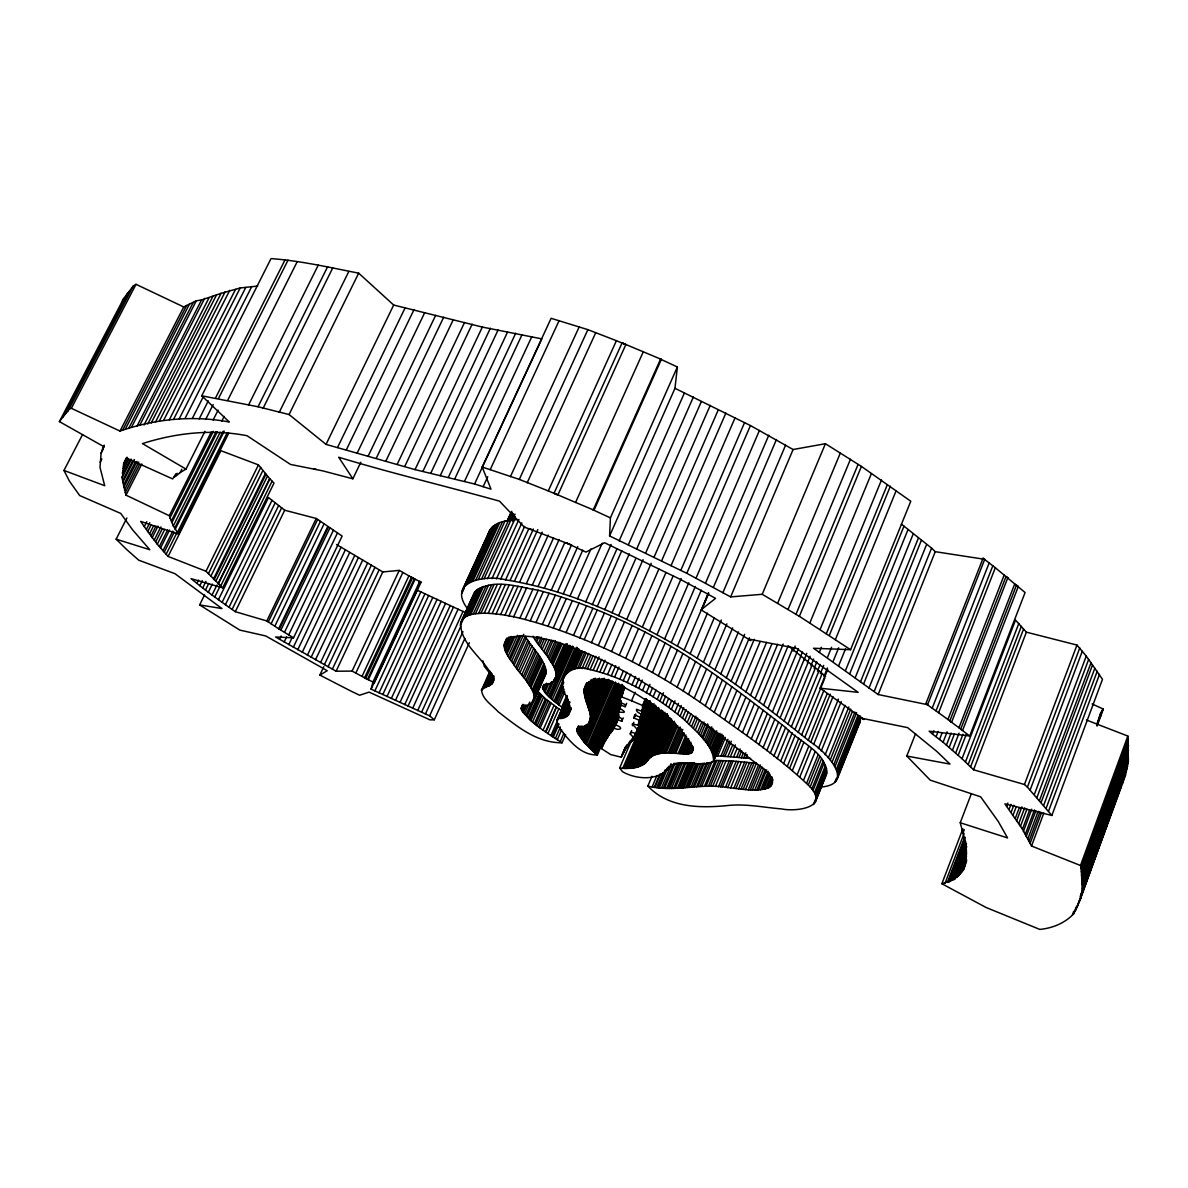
<?xml version="1.0" encoding="UTF-8"?>
<svg xmlns="http://www.w3.org/2000/svg" width="1188" height="1188" viewBox="0 0 1188 1188"><rect width="100%" height="100%" fill="white"/><g stroke="black" fill="none" stroke-linecap="round" stroke-linejoin="round"><path stroke-width="1.5" d="M466.676 607.588C447.46 580.486 487.481 574.695 505.598 579.848C566.617 589.604 624.042 615.696 677.383 646.094C724.665 673.967 767.923 708.048 810.765 742.203C824.932 750.801 856.949 783.783 821.16 787.035M620.908 700.519L597.371 754.989C582.343 755.137 572.527 744.059 563.765 733.739C561.404 729.284 553.727 723.388 558.315 718.458C572.779 719.824 570.983 704.068 565.963 695.589C554.692 677.724 571.992 662.741 590.065 669.661C625.393 677.606 657.335 697.104 684.867 720.136C695.841 731.659 713.216 744.044 713.646 761.077C700.103 769.334 679.402 755.434 667.418 769.126L667.255 769.765C655.91 781.006 635.209 779.135 622.423 771.621L619.705 767.894L632.061 739.07M624.116 687.897L620.433 696.406L620.077 702.346L625.541 704.766L625.185 706.712L619.735 704.633L619.408 705.731L621.205 701.232M962.889 828.734L941.861 883.738L954.276 879.387L963.542 869.69L966.542 853.964L966.067 844.594L960.231 822.749L971.368 793.658M104.232 445.233L101.099 453.133L100 467.404L104.707 485.699L63.959 470.433L82.521 434.615M631.957 741.074L633.427 737.525M620.893 702.628L601.47 748.618L610.632 754.558L621.235 757.187L625.586 748.707L633.59 738.981L649.777 701.039M633.59 738.981L648.871 703.786M634.258 738.06L650.163 701.024M941.861 883.738L986.099 907.498L1039.812 929.417C1052.434 928.199 1064.953 923.135 1073.744 913.78L1080.932 897.757L1082.253 888.401L1128.407 761.315L1127.843 736.07L1086.426 720.017M634.6 737.362C629.239 735.535 628.244 729.373 636.59 734.199C642.084 727.665 623.076 721.22 638.208 725.333L639.382 720.255L634.036 718.087L635.714 713.943M857.29 726.15L859.622 723.136L860.602 718.22L837.896 774.873M642.084 710.409L646.435 699.48M647.386 700.311L640.124 717.329C644.876 713.097 635.714 713.765 636.501 709.266L641.98 711.36L646.376 700.831M526.952 716.616L546.005 673.358C545.426 658.701 531.986 648.425 525.23 636.308L513.097 663.394C518.488 674.027 550.831 701.232 523.166 706.325C517.404 709.325 527.769 716.409 529.907 719.72C539.649 728.675 551.024 735.565 562.013 742.797L565.607 734.6M641.98 711.36L646.48 698.975M677.368 366.988L674.977 388.298L750.445 425.556L793.094 449.51L825.422 443.718L861.419 466.409L910.78 501.247L850.578 649.702L799.375 616.334L762.206 594.297L730.65 596.896L686.798 573.314L609.593 535.951L610.409 517.864L677.368 366.988L660.543 359.162L593.213 509.934L610.409 517.864M513.097 663.394C479.581 621.309 553.415 638.402 570.121 646.925C635.892 670.151 691.268 713.958 746.48 755.271C751.395 762.236 781.615 775.319 769.171 787.495C755.984 792.634 741.342 788.669 727.724 787.585C701.113 782.714 674.279 792.738 647.861 786.07L652.019 776.269M228.735 433.16L178.408 533.991L173.3 525.928L169.29 515.726L125.987 495.144L121.948 477.457L130.992 459.192M175.898 473.834L172.691 478.942L126.359 458.033L123.611 463.795L122.631 475.586M533.056 636.159C538.238 648.663 574.19 678.794 544.446 685.298L544.104 685.832C538.669 691.535 557.246 702.821 561.672 707.157L566.75 695.604M1082.253 888.401L1081.154 867.611L1128.362 738.505M1079.803 900.86L1126.254 771.175M562.013 742.797C536.516 742.842 517.018 726.328 498.084 711.686C492.218 705.137 482.016 699.227 481.541 689.679C486.724 686.159 498.559 683.442 491.416 674.502C482.09 657.187 460.291 643.97 460.692 622.972C463.884 613.572 476.017 613.557 484.229 613.216C506.043 613.617 527.309 619.676 547.965 626.239C603.95 644.846 657.053 671.859 705.256 705.85C740.911 731.838 778.363 756.236 810.142 786.931C829.907 807.825 795.737 811.879 781.734 808.939C763.483 807.439 745.262 803.459 726.922 805.613C699.42 808.241 668.309 807.781 647.861 786.07M642.099 709.875L646.465 700.192M825.378 776.432C831.14 753.949 798.054 741.564 785.595 727.546C748.529 698.975 711.478 669.987 670.968 646.361C629.462 621.977 584.778 602.672 538.238 590.228C518.191 587.169 491.654 577.16 474.547 592.396L461.805 620.284M472.854 598.039L474.547 592.396M597.371 754.989L584.838 743.064L578.452 734.243L576.729 729.625L577.591 727.932L584.927 726.403L589.1 723.67L608.286 679.373M589.1 723.67L590.555 716.72L606.548 679.967M1081.08 895.099L1126.966 769.215L1127.947 763.097M590.555 716.72C589.604 705.583 579.744 694.044 586.679 683.115M488.149 534.882C490.763 521.933 506.623 520.21 517.463 519.587M601.871 747L607.41 737.466L619.854 708.657M469.349 642.693L434.303 719.779L429.625 715.844L371.087 689.144L372.973 681.957L419.706 581.437L421.087 582.179L374.383 682.699L364.538 677.843L411.404 577.279L414.345 578.794L367.523 679.328L352.094 671.101L336.1 671.22L275.571 636.991L293.54 637.808L342.129 536.07L316.26 518.458L284.704 510.231L268.473 497.534L218.429 599.732M607.41 737.466L619.765 709.563M626.893 747.193L628.348 743.777M371.087 689.144L417.092 590.139L419.706 581.437M619.705 767.894C628.927 769.111 640.792 768.651 647.163 761.062L650.341 757.365L667.701 716.513M1072.422 914.819L1073.685 911.359M1082.61 886.916L1128.407 761.315M1073.744 913.78L1076.283 906.845M1080.174 896.584L1127.501 766.364M1075.749 910.409L1121.264 786.159M1077.085 907.38L1125.897 774.353M1081.154 867.611L1080.486 865.503L1127.843 736.07M1081.035 868.933L1128.155 740.079M1081.318 871.784L1128.229 743.45M1081.822 873.655L1128.6 745.619M1081.466 875.289L1128.11 747.608M1081.971 877.68L1128.466 750.385M1081.629 879.269L1127.976 752.301M1081.986 881.422L1128.184 754.84M1081.986 882.164L1128.14 755.716M1082.105 884.674L1128.08 758.687M1096.984 723.938L1101.291 712.31M1097.029 724.472L1100.801 712.295M1096.88 725.437L1102.687 709.785M1097.059 726.061L1103.296 709.073L1092.114 703.964M1051.855 815.458L1102.494 679.284L1086.248 656.088L1076.967 645.069L1026.387 632.164L1015.502 620.106L962.028 758.716L973.566 769.779L1024.442 784.511L1027.412 787.139L1051.855 815.458L1004.885 803.86L1022.452 829.179L1031.526 846.019L1080.486 865.503M1039.47 800.578L1091.03 662.756M1026.209 836.59L1035.936 810.587M1041.104 802.553L1092.529 664.953M1027.798 839.04L1038.134 811.374M1029.016 841.178L1039.96 811.864M1043.628 805.434L1094.876 668.146M1030.07 843.406L1041.624 812.429M1031.526 846.019L1043.851 812.978M1046.123 808.285L1097.207 671.294M1048.588 811.107L1099.494 674.398M1016.705 820.626L1021.873 806.89M1030.07 790.183L1082.268 651.291M1018.769 823.477L1024.635 807.885M1020.447 826.388L1026.922 809.102M1034.317 794.549L1086.248 656.088M1022.452 829.179L1029.565 810.216M1023.373 831.555L1031.733 809.206M1036.886 797.638L1088.624 659.503M1025.333 834.273L1034.436 809.949M1006.578 806.459L1007.87 803.029M1009.043 809.518L1011.003 804.306M1011.196 812.161L1013.81 805.241M1024.442 784.511L1076.967 645.069M1013.022 815.265L1016.26 806.652M1015.354 818.176L1019.23 807.855M1027.412 787.139L1079.788 647.92M947.43 882.476L964.611 837.495M948.009 882.298L965.191 837.288M949.153 881.912L965.027 840.302M949.286 881.689L964.923 840.673M950.742 881.125L965.77 841.728M952.776 879.952L966.542 843.866M954.276 879.387L966.75 846.658M954.944 878.912L966.111 849.598M956.889 877.457L966.111 853.207M957.662 876.521L966.126 854.291M958.404 876.105L966.23 855.553M959.355 875.021L966.542 856.132M960.305 873.908L966.2 858.434M961.285 872.794L966.557 858.85M964.968 863.884L966.29 860.424M962.265 871.665L966.631 860.439M963.899 868.027L966.512 861.152M963.542 869.69L965.502 864.552M962.963 833.011L964.27 829.58M945.009 883.397L964.107 833.397M965.502 761.85L1018.799 623.507M968.205 764.463L1021.338 626.358M970.507 767.106L1023.477 629.284M973.566 769.779L1026.387 632.164M952.42 750.341L959.072 733.144M960.691 729.18L1016.423 585.313L1018.279 586.575L962.607 730.382L960.691 729.18L969.72 735.966L1025.081 592.53L1016.423 585.313M962.028 758.716L955.642 753.162L962.948 734.273M958.241 755.137L966.2 734.555M949.791 720.997L1005.984 576.626L1007.78 577.828L951.647 722.156L949.791 720.997L962.607 730.382M955.642 753.162L943.094 742.233L947.133 731.867M946.42 745.114L951.098 733.041M949.153 747.504L954.499 733.724M958.924 727.858L1014.73 583.917L1005.984 576.626M938.654 712.652L995.321 567.745L983.055 558.241L925.883 703.652L951.647 722.156M943.094 742.233L932.61 734.169L933.946 730.739M936.159 736.56L938.149 731.422M939.53 739.5L942.188 732.669M947.89 719.586L1004.157 575.111L995.321 567.745M960.231 822.749L1007.543 837.911L998.276 821.502L980.62 796.792L930.234 780.145L906.786 756.028L915.577 733.649M850.578 649.702L813.528 648.247L878.17 694.534L927.605 704.692L984.718 559.325L983.055 558.241M932.224 708.137L989.144 562.978M936.07 710.78L992.841 565.755M837.302 771.116L859.459 715.844M837.733 772.928L860.498 716.126M834.882 782.06L836.248 778.675M836.055 780.991L860.543 719.898M837.095 779.373L860.275 721.502M874.279 691.193L931.57 548.084L901.365 524.101M878.17 694.534L935.253 551.678L931.57 548.084M828.333 757.885L848.841 706.964M814.433 792.945L825.601 765.221M815.22 794.817L826.358 767.151M860.528 681.793L918.339 538.194M815.681 796.435L826.774 768.844M830.264 759.919L850.727 709.088M813.394 804.618L826.982 770.7M815.948 799.628L826.996 772.17M814.419 803.682L824.695 778.125M815.31 802.242L826.833 773.522M832.001 762.265L852.39 711.538M863.617 683.946L921.309 540.481M833.887 764.419L854.915 712.102M835.001 766.483L856.622 712.592M836.486 768.978L858.048 715.235M868.977 688.075L926.432 544.861M803.637 780.1L814.998 752.034M818.398 748.663L838.431 699.123M849.747 673.7L908.003 529.596M806.726 783.026L818.042 755.033M821.235 751.083L841.223 701.618M808.404 784.719L819.69 756.756M810.142 786.931L821.398 759.028M855.137 677.888L913.156 534.065M825.14 754.722L845.039 705.39M811.909 788.862L823.15 761.003M812.934 790.629L824.145 762.83M804.781 737.392L823.819 690.614M792.351 770.552L803.845 742.307M808.285 740.213L827.115 693.837M838.683 665.696L845.589 648.693M797.237 774.561L808.672 746.391M810.765 742.203L830.249 694.163M799.925 776.759L811.33 748.633M813.572 744.579L833.011 696.628M845.544 670.403L904.009 526.091M769.171 787.495L772.616 779.061M770.21 786.783L772.972 780.011M780.635 761.226L792.248 732.818M817.448 671.131L820.165 664.493M771.205 785.936L772.586 782.536M795.01 729.506L819.007 670.76L788.179 645.708L763.557 705.226M783.605 763.632L795.188 735.268M820.314 673.685L823.7 665.399M827.397 657.543L831.57 647.297M835.342 639.723L896.094 490.822M798.277 732.209L822.2 673.551L819.007 670.76M787.273 766.483L798.811 738.164M823.923 676.566L827.412 667.968M906.786 756.028L949.999 764.092L936.842 751.455L907.647 727.635L862.117 718.339L864.003 719.497L820.076 688.194L827.769 669.334M801.707 734.823L824.888 677.917M789.649 768.324L801.158 740.035M833.13 661.419L838.683 647.787M752.316 789.946L761.864 766.72M820.165 629.417L881.496 479.997M754.781 789.99L763.646 768.369M770.24 753.341L781.956 724.799M807.38 662.859L810.112 656.192M784.08 721.012L808.285 661.998M756.934 789.946L765.131 769.973M758.493 789.871L766.691 769.869M773.908 756.043L785.595 727.546M810.944 665.696L813.661 659.043M760.676 789.753L768.205 771.383M787.971 723.952L812.117 665.028M762.325 789.485L769.171 772.749M826.269 633.872L887.332 484.704M819.304 652.42L821.398 647.297M763.691 789.278L769.869 774.19M777.219 758.687L788.847 730.234M814.122 668.473L816.839 661.835M765.592 788.906L770.403 777.145M791.356 726.744L815.428 667.908M829.358 635.342L890.361 486.189M767.047 788.446L771.858 776.655M768.176 788.03L772.319 777.917M738.609 788.936L749.465 762.637L756.444 763.112L745.574 789.53M758.88 744.668L770.7 715.993M772.393 711.983L798.44 648.722M741.03 789.114L751.885 762.77M809.741 623.21L871.398 473.596M743.183 789.367L754.053 762.993M763.023 747.831L774.799 719.2M800.385 657.068L802.435 652.049M776.655 715.191L801.024 655.984M748.292 789.768L758.508 764.953M750.267 789.842L760.469 764.983M780.1 717.894L804.395 658.776M766.824 750.623L778.571 722.037M804.068 659.993L806.815 653.311M759.191 701.96L783.189 644.044M714.909 755.746L736.619 757.291L740.109 748.856M795.886 614.508L858.018 464.567M746.792 735.61L758.731 706.801M725.393 787.421L736.189 761.33L749.465 762.637M736.619 757.291L738.906 757.499L741.713 750.742M727.724 787.585L738.535 761.449M799.375 616.334L861.419 466.409M738.906 757.499L741.386 757.796L743.48 752.717M730.62 787.986L741.446 761.805M751.262 738.995L763.156 710.231M741.386 757.796L743.688 757.914L745.797 752.836M743.688 757.914L745.812 758.122L747.222 754.722M733.813 788.342L744.653 762.102M767.968 708.538L792.5 649.123M735.951 788.58L746.792 762.31M755.523 742.114L767.389 713.394M793.124 651.069L795.188 646.034M708.36 786.308L719.096 760.528L736.189 761.33M720.968 756.028L727.932 739.322M733.813 726.135L745.871 697.178M710.35 786.248L721.101 760.424M723.061 756.117L729.328 741.045M712.637 786.397L723.388 760.528M725.007 756.296L731.288 741.223M750.43 695.396L771.755 644.134M738.045 729.239L750.059 700.311M788.06 609.399L850.474 459.236M715.369 786.501L726.135 760.572M727.917 756.518L732.788 744.757M730.457 756.637L735.357 744.861M718.458 786.812L729.254 760.84M754.989 698.796L777.65 644.208M742.455 732.461L754.439 703.593M720.492 786.931L731.288 760.914M733.575 757.008L737.08 748.589M722.274 787.124L733.07 761.092M708.82 746.599L715.265 731.184M735.387 684.362L754.261 639.278M693.02 786.887L702.94 763.156M709.578 747.831L716.735 730.739M694.401 786.798L704.35 763.023M710.691 749.435L717.819 732.372M711.523 750.682L718.651 733.635M696.584 786.679L706.533 762.859M724.754 719.527L736.902 690.48M697.905 786.441L707.87 762.577M712.236 752.063L720.062 733.352M712.963 753.311L720.774 734.615M699.851 786.397L709.83 762.518M740.688 688.208L760.186 641.535M713.349 754.484L721.844 734.125M713.736 755.627L722.215 735.298M777.635 603.311L840.361 452.984M713.914 756.578L722.378 736.278M701.811 786.189L711.79 762.25M714.092 757.528L723.254 735.565M714.419 757.276L716.557 752.153M717.968 748.737L722.245 738.505M714.122 758.479L723.269 736.56M713.201 761.597L723.611 736.709M729.224 722.794L741.327 693.792M713.646 761.077L723.626 737.124M704.439 786.233L715.161 760.543L719.096 760.528M717.775 755.776L725.423 737.421M706.103 786.144L716.824 760.409M745.901 691.995L766.587 642.352M650.341 757.365C661.983 749.049 677.294 755.33 690.273 753.385L693.124 746.584M699.034 733.887L704.053 721.977M690.273 753.385L691.327 753.118L693.465 748.009M691.327 753.118L693.406 749.168M710.112 709.177L722.393 679.981M677.323 788.461L687.837 763.439L694.327 762.666L683.768 787.867M700.445 735.743L705.434 723.848M678.912 788.283L689.441 763.216M726.299 677.873L744.579 634.333M680.576 788.253L691.119 763.142M701.945 737.451L707.632 723.878M762.206 594.297L825.422 443.718M682.164 788.03L692.723 762.874M702.806 738.713L708.494 725.17M714.285 712.132L726.521 682.966M704.217 740.406L709.889 726.878M685.684 787.659L695.559 764.092M705.434 742.055L711.805 726.848M731.14 681.273L749.361 637.793M687.288 787.436L697.178 763.825M706.608 743.525L712.963 728.348M688.906 787.258L698.811 763.617M719.631 715.919L731.823 686.812M707.662 745.128L714.003 729.981M691.074 787.095L700.979 763.409M669.646 767.077L671.086 763.676M675.794 753.147L684.318 732.966M661.404 788.119L671.146 765.057M689.411 724.235L692.96 715.8M663.216 788.208L673.655 763.468L687.837 763.439M678.17 753.459L685.996 734.927M699.836 702.019L712.191 672.72M664.523 788.357L674.977 763.587M679.491 753.548L686.605 736.679M714.924 669.869L732.64 627.858M691.683 726.269L695.945 716.171M680.694 753.727L687.11 738.535M666.646 788.49L677.101 763.676M682.268 753.845L688.684 738.639M668.072 788.505L678.526 763.661M693.495 728.051L697.742 717.968M683.664 753.949L689.367 740.421M669.572 788.55L680.041 763.691M684.659 753.964L689.649 742.129M705.256 705.85L717.567 676.596M695.411 730.026L699.732 719.779M671.413 788.52L681.897 763.617M685.981 754.053L690.971 742.203M687.035 753.964L691.312 743.792M720.804 673.893L738.446 631.942M673.566 788.52L684.065 763.572M688.09 753.994L691.654 745.5C677.858 722.72 656.296 705.85 633.62 692.485C619.928 685.328 595.782 669.735 584.481 688.149M697.519 732.164L701.826 721.933M688.609 753.801L692.188 745.322M689.545 753.712L692.411 746.91M675.155 788.431L685.654 763.453M659.385 753.667L673.032 721.517M660.691 753.459L674.339 721.279M677.65 714.047L681.259 705.553M662.058 753.296L675.007 722.764M688.461 694.431L700.92 665.042M663.795 753.162L676.031 724.279M680.145 716.097L683.739 707.632M730.65 596.896L793.094 449.51M664.835 752.94L676.373 725.72M703.459 662.162L721.309 620.017M666.186 752.91L677.724 725.675M652.123 786.902L656.979 775.437M682.506 718.042L686.1 709.578M668.22 752.821L679.061 727.234M654.187 787.302L659.875 774.175M654.885 787.406L660.439 774.294M669.542 752.761L680.382 727.145M671.161 752.895L681.288 728.972M684.867 720.136L688.446 711.686M694.193 698.247L706.593 668.903M656.697 787.614L662.949 772.824M663.884 773.046L665.325 769.631M709.088 665.904L726.878 623.819M658.182 787.778L665.829 769.69M672.854 752.925L682.788 729.417M666.067 771.16L667.478 767.79M659.325 787.867L667.671 768.131M667.255 769.765L668.681 766.379M687.347 722.17L690.911 713.736M674.487 753.073L683.011 732.892M638.015 766.928L661.79 711.152M638.788 766.572L662.607 710.721M665.77 705.286L668.681 698.47M640.243 766.111L663.364 711.85M641.357 765.473L663.795 712.8M642.426 765.027L664.894 712.251M690.183 653.742L707.454 613.171M643.465 764.567L665.235 713.424M644.445 763.973L665.829 713.736M668.755 707.32L671.666 700.504M677.115 687.169L689.664 657.707M644.95 763.439L665.651 714.82M645.708 762.948L666.423 714.255M646.272 762.206L666.572 714.493M647.163 761.062L667.255 713.84M647.876 759.711L667.3 714.033M648.425 759.028L667.166 714.968M649.019 758.389L667.062 715.978M649.955 757.825L668.027 715.339M651.083 756.994L668.473 716.112M671.398 709.281L675.022 700.772M651.663 756.311L668.354 717.062M652.331 755.865L668.71 717.314M653.593 755.316L669.289 718.384M722.898 592.693L785.565 445.233M654.514 754.855L670.225 717.864M655.791 754.662L670.819 719.304M683.1 690.956L695.604 661.523M697.163 658.107L714.374 617.597M656.533 754.261L671.562 718.859M674.888 711.864L678.496 703.37M657.825 754.053L672.156 720.284M634.912 737.124L649.999 701.9M636.59 734.199L650.4 701.96M653.088 696.836L655.969 690.109M622.675 768.562L651.024 702.346M624.264 768.532L651.915 703.935M625.2 768.562L652.865 703.905M677.383 646.094L701.291 590.198M705.627 582.877L768.814 435.179M626.373 768.517L654.068 703.801M664.82 679.64L677.457 650.103M627.368 768.428L654.35 705.345M657.172 699.376L660.038 692.663M628.422 768.339L655.42 705.182M629.848 768.176L656.34 706.192M631.288 768.012L657.083 707.632M659.845 701.187L663.424 692.797M632.788 767.894L658.612 707.424M820.076 688.194L858.167 692.337L796.554 648.351L748.811 639.055L750.801 640.644L701.544 610.127L708.419 592.753M684.184 650.014L708.018 594.178L679.907 579.18L604.573 542.738L585.922 552.093L565.711 542.634L570.091 544.46L524.235 527.041L499.495 501.158C445.99 486.159 391.921 473.373 338.699 457.231L352.866 478.809L360.81 462.266M634.169 767.73L659.295 708.835M670.329 682.996L682.922 653.489M701.544 610.127L708.791 593.154M662.681 703.103L665.592 696.287M635.342 767.537L659.786 710.261M713.483 587.139L776.447 439.515M636.872 767.285L661.33 709.904M642.5 690.54L645.396 683.798M664.701 638.788L688.773 582.818M652.45 672.497L665.161 642.916M634.036 718.087L635.491 714.686M646.331 692.767L649.955 684.362M632.387 725.69L633.843 722.274M696.034 578.125L759.444 430.427M630.071 734.169L631.615 730.516M642.574 705.672L645.5 698.678M642.545 706.414L645.485 699.019M621.695 755.627L625.334 747.148M642.515 708.3L646.153 698.589M621.235 757.187L625.898 746.227M642.485 707.588L645.411 700.801M622.794 753.756L626.106 746.198M623.715 752.524L627.16 744.817M625.363 749.227L627.056 745.307M671.309 642.47L695.307 586.53M625.942 748.603L627.442 744.891M647.401 699.97L640.08 717.21L634.659 714.968L634.036 717.76M649.673 694.653L652.554 687.926M627.561 746.48L629.744 741.386M628.155 745.826L630.219 741.119M640.822 716.616L647.341 700.979M658.286 675.927L670.968 646.361M639.263 720.864L647.43 701.499M629.714 743.525L631.214 739.961M638.624 723.18L648.069 701.128M638.505 723.596L648.41 700.861M630.665 742.47L632.506 738.713M638.208 725.333L648.678 700.861M631.63 741.312L633.1 737.911M632.283 740.688L634.451 735.61M632.937 739.916L649.435 701.306M621.161 696.331L624.101 689.545M627.175 682.595L630.813 674.175M596.435 754.38L623.358 691.758M621.161 697.415L623.373 692.307M602.286 746.495L620.908 703.088M601.47 748.618L620.953 703.638M605.345 740.287L620.715 704.692M605.969 739.56L621.101 704.93M606.593 738.624L620.997 705.36M608.048 736.723L618.488 713.142M639.174 665.235L651.96 635.61M608.939 735.268L618.621 713.439M609.83 733.798L618.577 714.493M680.798 570.389L744.564 422.631M610.498 733.189L618.681 714.82M610.751 732.922L618.681 715.131M631.942 684.927L635.565 676.507M611.419 732.15L618.606 715.948M612.028 731.363L618.503 716.824M612.637 730.412L618.71 717.136M613.557 729.061L618.562 717.938M614.181 728.11C618.889 731.095 625.096 728.125 615.755 725.036L618.681 718.265M625.185 706.712L626.655 703.311M657.068 634.57L681.214 578.556M635.476 686.723L639.099 678.303M615.755 725.036L616.706 719.289L621.769 721.309L623.24 717.908M620.433 696.406L631.511 700.786L635.179 692.262M686.798 573.314L750.445 425.556M646.406 669.171L659.147 639.575M638.609 688.446L642.248 680.026M585.669 743.837L612.741 681.496M614.612 677.071L619.007 666.973M586.323 744.624L613.364 682.343M587.644 745.901L615.369 682.001M625.705 658.256L638.565 628.615M588.565 746.896L616.26 683.055M589.486 747.891L617.136 684.11M642.411 626.922L665.963 572.557M619.794 679.254L623.448 670.819M590.273 748.678L618.621 683.263M591.193 749.658L619.497 684.318M671.012 565.696L735.001 417.968M592.07 750.549L620.359 685.253M592.827 751.306L621.799 684.377M623.225 680.724L626.878 672.289M593.198 751.633L622.156 684.719M632.209 661.582L645.039 631.942M593.748 752.138L622.69 685.268M594.698 752.925L623.611 686.085M595.292 753.444L624.19 686.634M624.576 687.421L595.901 753.949L624.621 687.51M649.524 630.576L673.017 576.239M587.11 703.935L598.039 678.883M576.997 729.239L578.467 725.883M587.481 705.286L599.346 678.11M576.789 730.397L578.393 726.729M611.553 651.47L624.472 621.829M577.012 731.184L579.195 726.15M587.867 706.622L599.688 679.491M577.16 731.63L579.358 726.596M577.294 732.15L579.492 727.115M603.266 673.017L607.662 662.934M626.744 619.379L651.187 563.32M588.253 707.959L600.786 679.194M653.935 557.454L718.324 409.756M577.65 732.892L580.576 726.195M578.111 733.456L581.021 726.774M588.743 709.206L601.989 678.794M578.452 734.243L582.09 725.883M589.114 710.528L603.073 678.482M579.388 735.431L583.085 726.922M589.679 711.983L604.35 678.318M579.803 736.174L584.244 725.972M590.05 713.201L604.677 679.595M580.397 736.991L585.565 725.111M607.588 674.428L611.983 664.33M590.288 714.493L605.613 679.284M590.347 715.711L605.642 680.561M581.036 737.956L586.946 724.398M590.436 717.611L606.712 680.204M589.575 720.299L591.758 715.265M593.213 711.924L595.411 706.905M581.734 738.921L607.514 679.625M590.926 718.161L607.707 679.595M588.595 724.368L607.929 680.011M582.328 739.738L608.078 680.501M619.304 655.123L632.194 625.482M582.966 740.688L609.414 679.833M611.315 675.779L615.696 665.681M661.642 560.81L725.883 413.038M583.59 741.505L610.023 680.694M635.268 623.403L658.88 569.037M584.199 742.262L610.602 681.511M584.838 743.064L611.924 680.679M565.488 716.839L569.869 706.83M566.305 716.483L569.973 708.122M587.258 669.156L593.109 655.791M612.013 612.785L635.818 558.464M566.81 716.305L570.478 707.929M567.359 715.978L571.027 707.617M598.247 645.529L611.226 615.904M557.306 739.723L561.627 729.848M567.879 715.592L571.101 708.494M568.428 715.072L571.116 709.073M590.065 669.661L595.931 656.281M560.231 741.668L563.825 733.456M584.273 689.025L586.931 682.981M584.006 690.005L586.931 683.308M584.065 691.193L587.035 684.392M593.213 670.24L599.064 656.845M584.125 692.173L588.58 681.986M603.95 648.039L616.899 618.413M584.184 693.346L589.382 681.481M645.648 553.088L710.246 405.346M618.547 615.666L643.05 559.637M584.585 694.742L591.238 679.506M584.793 695.916L591.431 680.724M596.539 671.086L601.663 659.355M585.179 697.297L593.287 678.749M585.432 698.648L594.252 678.467M585.818 700.014L595.351 678.2M586.144 701.098L595.648 679.298M586.53 702.45L596.747 679.016M599.91 671.948L605.034 660.201M556.192 703.073L563.483 686.53M570.804 670.151L579.67 650.029M584.184 639.664L597.208 610.068M571.992 669.557L580.13 651.069M557.543 704.053L564.092 689.174M545.47 731.853L556.37 707.083L545.396 698.767L538.06 691.565M545.99 732.209L556.37 707.083M573.745 669.141L581.882 650.608M628.378 544.757L693.361 397.03M558.954 705.123L564.76 691.906M575.452 668.666L582.863 651.796M547.92 733.56L558.791 708.82L556.89 707.454M577.561 668.636L584.986 651.737M604.707 609.786L629.298 553.816M579.477 668.413L586.159 653.177M556.667 721.012L567.433 696.064M556.905 720.626L567.24 697.104M556.875 721.799L567.211 698.202M591.401 642.693L604.395 613.097M550.935 735.595L557.439 720.76M559.607 715.815L562.696 709.073M564.166 705.717L567.107 699.019M558.909 718.339L567.062 699.762M559.875 717.983L568.027 699.39M552.271 736.471L558.048 723.284M582.061 668.636L588.758 653.37M560.721 717.79L568.146 700.861M561.582 717.626L568.265 702.39M553.266 737.139L559.043 723.967M562.444 717.478L569.141 702.212M636.59 549.212L701.351 401.559M563.305 717.329L570.017 702.049M584.912 668.814L590.867 655.227M564.181 717.181L569.394 705.286M564.612 717.003L569.735 705.316M555.36 738.476L560.409 726.967M532.506 722.066L543.525 697.133M585.639 602.034L611.077 544.49M555.435 670.76L567.374 643.762M546.48 693.376L551.648 681.689M555.895 672.096L567.819 645.143M556.014 673.136L567.894 646.242M534.407 723.67L545.396 698.767M556.296 674.383L568.904 645.841M573.492 635.387L586.545 605.835M547.505 694.832L554.855 678.17M554.009 680.917L556.207 675.942M556.4 675.482L569.735 645.322M554.558 680.338L569.23 647.133M555.123 679.744L569.809 646.48M555.702 678.794L570.24 646.079M535.625 724.65L546.614 699.777M548.767 696.213L570.804 646.317M549.227 696.836L571.235 646.97M537.095 725.853L548.054 700.994M549.955 697.549L572.675 646.064M619.126 540.911L684.273 393.302M550.846 698.425L573.537 646.955M592.307 604.692L616.973 548.797M538.758 727.041L549.717 702.197M552.242 699.702L574.903 648.306L576.551 649.821M579.803 637.911L592.842 608.345M540.139 728.051L551.084 703.237M562.8 678.63L576.536 647.371M562.548 679.892L576.536 648.128M562.31 680.887L577.026 647.505M565.919 673.804L577.101 648.425M553.92 701.172L562.681 681.288M567.79 669.705L569.973 664.731M566.825 673.061L577.279 649.331M567.716 672.319L578.2 648.544M555.063 702.108L563.81 682.254M597.178 606.623L621.814 550.683M568.621 671.576L578.2 649.851M543.065 730.175L553.994 705.375M569.587 670.878L579.165 649.108M521.695 709.993L523.923 704.944M546.525 655.316L553.177 640.332M522.141 710.825L524.383 705.776M532.165 689.872L543.852 663.543M522.809 711.671L525.794 704.959M559.31 630.086L572.408 600.593M523.388 712.384L526.373 705.672M532.892 691.357L544.564 665.072M547.95 657.35L555.316 640.733M533.516 692.96L545.158 666.735M524.576 713.81L529.774 702.093M549.019 659.162L556.37 642.589M533.976 694.134L545.589 667.953M534.11 695.099L545.708 668.963M525.898 715.191L531.095 703.489M577.487 598.96L602.227 543.168M534.437 696.302L546.02 670.21M550.133 660.899L558.212 642.693M531.986 702.598L536.976 691.327M538.416 688.104L540.555 683.263M532.566 702.078L546.124 671.205M533.07 701.544L546.079 672.245M533.575 701.024L546.005 673.358M550.846 662.28L559.637 642.456M551.9 663.676L560.662 643.881M528.274 717.998L539.367 692.975M566.067 632.551L579.135 603.044M528.823 718.71L539.901 693.718M542.411 687.659L543.896 684.303M609.593 535.951L674.977 388.298M542.56 688.149L544.045 684.793M552.687 665.206L562.176 643.792M542.723 688.535L544.208 685.179M543.065 689.189L545.277 684.169M529.907 719.72L540.971 694.757M543.555 689.886L546.525 683.189M554.083 667.314L563.825 645.277M530.902 720.656L541.951 695.693M544.074 690.555L547.044 683.872M554.855 669.052L566.067 643.688M545.114 691.876L548.797 683.516M521.77 674.814L533.724 648.039M536.709 641.728L538.966 636.664M523.255 676.7L535.164 649.985M538.209 643.822L541.208 637.08M524.398 678.363L536.293 651.692M539.352 645.455L542.352 638.743M547.965 626.239L561.078 596.822M563.231 593.985L582.773 550.133M525.839 680.293L537.689 653.682M540.733 647.297L544.475 638.906M526.937 682.031L538.758 655.464M542.203 649.257L546.673 639.203M528.066 683.664L539.872 657.142M553.252 628.006L566.349 598.559M528.868 685.09L540.644 658.612M543.896 651.544L549.094 639.842M529.952 686.456L541.713 660.023M569.913 596.213L590.926 548.945M521.25 707.81L522.75 704.439M545.396 653.563L551.321 640.228M521.265 708.3L522.765 704.93M521.235 708.82L522.72 705.449M530.754 687.867L542.485 661.478M521.458 709.503L523.7 704.454M1119.675 789.871L1120.551 787.911M1122.081 784.139L1122.987 782.09M530.219 620.879L543.347 591.594M514.226 665.102L526.329 638.06M515.83 667.211L527.903 640.228M536.011 622.497L549.123 593.168M551.277 590.169L571.591 544.757M517.047 668.859L529.091 641.921M518.517 670.685L530.531 643.807M520.017 672.586L532.001 645.752M542.292 624.428L555.405 595.069M535.61 639.961L537.125 636.575M557.469 592.084L577.769 546.614M593.213 509.934L594.03 510.172L661.345 359.37L622.081 342.916L554.054 493.228L557.9 494.936L625.853 344.579L622.081 342.916M504.365 643.703L506.741 638.268M484.882 687.213L491.327 672.883M504.158 644.802L507.098 638.283M485.892 686.649L491.624 673.908M504.113 645.782L507.038 639.278M486.352 686.619L492.084 673.863M504.172 646.955L508.568 637.214M532.432 584.867L553.504 538.03M504.44 648.425L509.548 637.08M488.001 686.219L492.307 676.64M504.915 649.643L510.736 636.694M488.758 685.877L493.079 676.284M489.218 685.847L493.54 676.254M489.515 685.58L493.837 675.972M519.869 618.191L532.996 589.01M505.271 651.024L511.805 636.486M490.273 685.238L493.881 677.219M491.015 684.615L493.896 678.185M491.476 684.347L493.644 679.521M491.921 683.946L493.376 680.724M492.322 683.546L493.763 680.323M506.266 652.672L513.513 636.545M506.949 654.053L514.909 636.352M538.09 586.382L559.162 539.471M554.054 493.228L575.586 502.45L643.228 351.886M508.182 656.207L517.552 635.328M525.111 619.453L538.238 590.228M509.414 658.137L519.483 635.699M510.335 659.548L521.101 635.55M544.371 588.09L564.701 542.768M511.568 661.449L523.73 634.318M504.93 615.206L518.027 586.204M519.676 582.09L542.248 532.135M508.939 615.889L522.052 586.842M526.433 583.486L548.262 535.075M513.632 616.81L526.744 587.704M481.437 690.421L489.887 671.146M482.209 689.753L490.213 672.066M483.353 687.674L490.51 671.784M484.556 685.684L486.813 680.665M488.253 613.186L501.291 584.437M505.598 579.848L528.883 528.556M492.188 613.528L505.242 584.719M616.409 340.704L587.882 329.655L551.113 318.31L482.18 467.033L519.304 479.403L548.292 490.926L616.409 340.704L625.853 344.579M510.083 580.457L533.382 529.046M496.109 613.899L509.192 585.016M514.478 581.14L537.793 529.64M500.653 614.552L513.751 585.625M470.611 614.731L483.531 586.412M513.067 521.666L515.325 516.706M425.408 714.018L462.978 631.66M487.659 578.734L514.553 519.809M473.195 614.226L486.13 585.847M475.512 613.721L488.491 585.268M491.981 578.601L518.918 519.483M429.625 715.844L464.864 638.505M478.586 613.498L491.58 584.971M496.376 578.898L521.844 522.913M480.991 613.186L494 584.585M484.229 613.216L497.252 584.555M500.653 579.209L524.651 526.388M412.667 708.3L458.078 609.192L417.092 590.139M471.131 581.511L497.727 523.463M519.304 479.403L587.882 329.655M473.062 580.798L499.703 522.616M475.749 580.19L502.45 521.844M417.686 710.572L463.038 611.434L466.839 613.157M478.259 579.536L505.019 521.042M507.425 520.463L511.152 512.31M460.692 622.972L473.938 593.807M507.009 521.487L511.746 511.286M460.395 624.235L475.467 591.193M507.677 520.715L511.419 512.548M460.231 625.66L476.744 589.946M481.482 579.224L512.028 512.741M421.547 712.295L460.706 626.596M465.043 616.988L477.873 588.892M508.731 521.339L512.474 513.142M527.175 482.803L595.604 332.982M466.795 616.171L479.67 588.015M510.588 520.285L513.587 513.706M484.08 578.794L510.929 520.002M468.889 615.28L481.779 587.035M512.028 520.775L515.043 514.181M400 702.464L445.589 603.385M404.692 704.633L450.222 605.553M510.409 476.64L579.061 327.175M408.019 706.147L453.489 607.053M462.949 588.832L489.827 530.071M462.399 590.302L490.882 528.586M462.073 591.728L487.392 536.56M461.894 593.317L464.196 588.327M465.83 584.689L492.233 527.116M467.033 583.516L493.495 525.794M468.963 582.536L495.5 524.651M483.13 486.694L487.763 476.67M387.006 696.51L432.788 597.46M391.357 698.425L437.08 599.346M395.485 700.371L441.149 601.291M374.873 690.852L420.834 591.817M201.737 395.812L258.034 406.756L289.07 414.538L326.032 444.386L415.013 469.616L474.561 484.006L541.832 338.877L482.328 327.071L393.688 305.049L358.672 273.166C329.625 267.449 300.638 260.796 271.042 258.583L201.737 395.812L229.284 422.007C192.59 415.072 154.752 419.022 120.003 431.081L71.354 408.301L68.859 409.474L59.4 421.606L103.787 446.614L102.539 448.5M379.076 692.856L424.962 593.837M382.833 694.505L428.675 595.455M490.258 469.527L559.132 320.567M365.666 678.407L412.518 577.873L399.242 570.389L382.774 571.948L336.59 544.564M368.295 679.714L415.087 579.18L411.404 577.279M464.508 481.392L531.808 336.664M352.094 671.101L399.242 570.389M355.791 673.151L402.851 572.497M448.381 477.279L515.711 333.219M362.013 676.388L408.939 575.779M454.737 478.957L522.052 334.645M336.1 671.22L382.774 571.948M430.739 473.299L498.054 330.041M440.243 475.675L507.558 332.031M415.013 469.616L482.328 327.071M324.383 664.656L371.339 565.191M434.303 719.779L429.997 719.869L369.082 692.114L359.652 695.247L350.965 691.104L319.854 675.081L323.804 666.706M328.066 666.735L374.933 567.344M423.002 471.205L490.347 328.244M332.373 669.171L379.135 569.839M311.152 657.231L358.434 557.543M404.781 466.394L472.156 324.176M315.518 659.726L362.682 560.127M320.597 662.533L367.641 562.993M297.772 649.717L345.366 549.806M302.257 652.286L349.732 552.465M397.134 464.434L464.538 322.512M307.395 655.167L354.752 555.435M284.17 641.98L286.575 636.976M293.54 637.808L288.699 634.897L337.422 533.026M376.21 458.36L443.703 317.166M288.773 644.624L291.966 637.956M293.347 647.237L341.03 547.267M385.744 461.345L453.177 319.869M288.699 634.897L278.675 628.794L327.695 526.685M279.358 629.18L328.363 527.086M280.843 630.175L329.804 528.125M279.536 639.322L281.125 635.981M368.117 456.237L435.64 315.355M284.496 632.328L333.353 530.368M346.347 449.866L413.959 309.756M278.675 628.794L266.825 620.968L316.26 518.458M268.25 621.977L317.627 519.512M271.102 623.834L320.374 521.473M357.098 453.252L424.636 312.8M274.799 626.284L323.953 524.042M337.541 447.52L405.167 307.751M266.825 620.968L235.313 611.686L284.704 510.231M326.032 444.386L393.688 305.049M225.408 604.722L275.171 502.836M235.313 611.686L229.002 607.291L278.631 505.553M232.12 609.414L281.645 507.796M229.002 607.291L212.028 595.039L216.899 585.12M218.057 583.709L269.646 478.586L258.449 464.894L220.879 450.683L168.102 556.444L205.999 571.25L222.691 587.837L274.012 483.071L269.646 478.586M218.34 583.947L269.914 478.853M214.716 597.074L220.389 585.521M220.626 586.159L272.052 481.259M222.111 602.361L272.007 500.326M199.807 585.699L202.272 580.709M208.449 573.626L260.736 467.493M212.028 595.039L202.688 588.001L205.955 581.363M289.07 414.538L358.672 273.166M210.825 576.284L262.919 470.433M205.465 590.094L208.732 583.471M319.854 675.081L327.264 670.73L265.681 635.936L239.798 630.086L199.643 604.93L204.529 594.965M213.469 579.031L265.384 473.448M214.137 579.744L265.993 474.235M208.271 592.352L212.34 584.08M215.726 581.452L267.463 476.136M279.21 412.399L348.797 271.488M196.911 583.367L198.53 580.086M205.999 571.25L258.449 464.894M258.034 406.756L327.65 266.661M263.127 408.256L332.714 267.998M248.678 404.766L318.265 265.132M169.839 518.072L213.305 431.363M168.102 556.444L157.306 544.223L164.731 529.403M171.354 520.983L216.097 431.66M221.696 421.309L224.161 416.394M159.415 546.406L167.642 529.967M171.933 522.542L217.389 431.749M160.499 548.084L169.528 530.041M173.3 525.928L220.166 432.254M162.994 550.742L172.824 531.11M174.785 528.007L223.166 431.259M175.156 529.373L224.235 431.155M164.211 552.242L174.161 532.328M166.068 554.44L176.804 532.922M177.413 532.506L227.027 433.16M157.306 544.223L147.772 531.556L151.084 524.977M174.235 477.145L177.131 473.255M215.503 398.069L284.927 260.068M205.687 419.394L213.157 404.559M175.468 476.566L180.16 472.572L181.809 469.29M149.525 533.887L153.653 525.675M218.562 398.351L288.031 260.157M151.025 535.966L155.955 526.136M180.16 472.572L185.996 469.097L204.945 431.363M152.183 537.748L158.019 526.136M213.112 420.077L218.087 410.142M154.202 540.139L160.84 526.908M155.628 542.04L162.251 528.823M169.29 515.726L211.256 432.001M227.71 400.297L297.223 261.657M192.337 418.443L203.207 396.911M147.772 531.556L144.312 526.611L146.807 521.651M199.183 418.933L208.286 400.876M146.466 529.299L149.777 522.705M173.819 418.829L240.199 287.971L257.737 286.056M199.643 604.93L221.963 608.553L174.978 573.7L138.758 560.187L126.745 549.599L116.157 539.174L126.908 517.968M179.269 418.725L245.797 287.392M185.076 418.354L251.782 286.471M155.48 422.096L221.057 293.362L240.199 287.971M123.433 485.239L135.12 462.281M123.715 487.54L137.036 461.404M159.385 420.983L225.185 291.743M124.488 490.124L138.788 462.028M125.245 492.649L139.486 464.656M163.751 420.106L229.744 290.332M125.987 495.144L141.847 463.959M169.335 419.735L235.506 289.412M136.887 426.344L201.559 299.955L221.057 293.362M139.813 425.17L204.678 298.322M123.611 463.795L126.982 457.202M144.045 424.992L209.043 297.757M123.478 466.468L127.665 458.271M123.166 468.518L128.185 458.702M122.245 473.047L128.943 459.533M147.802 423.938L212.994 296.183M121.948 477.457L131.126 459.474M151.232 422.943L216.617 294.743M122.765 480.204L132.863 460.38M122.631 482.595L134.378 459.548M120.003 431.081L183.739 306.964L196.317 300.787L201.559 299.955M122.72 429.967L186.65 305.42M125.468 428.853L189.575 303.876M128.987 427.829L193.288 302.376M131.809 426.685L196.317 300.787M101.841 451.009L104.351 446.109M101.099 453.133L102.792 449.836M100.148 462.31L101.841 459.014M59.4 421.606L123.715 298.47L133.323 285.907L136.026 284.318L183.739 306.964M62.934 417.077L127.844 292.783M65.147 414.226L129.032 291.817M67.657 411.687L133.323 285.907M71.354 408.301L136.026 284.318M122.394 300.98L123.715 298.47M1099.925 717.21L1100.727 716.171M1101.9 710.662L1103.296 709.073M1100.415 715.206L1101.321 712.889M545.04 675.14L543.406 676.833M621.769 721.309C624.621 717.225 614.552 717.537 617.656 713.572C615.666 709.83 632.892 716.008 618.696 707.736L619.408 705.731M701.172 609.726L715.562 598.366L707.885 594.208M691.683 752.776L692.723 750.697L691.594 745.455M745.812 758.122L750.638 758.404M969.72 735.966L929.165 731.184L932.61 734.169M935.253 551.678L984.718 559.325M313.766 468.829L316.186 469.394M352.866 478.809L322.869 470.894L290.466 464.434L247.045 435.714C211.984 428.913 175.913 432.907 142.456 443.599L185.996 469.097M660.543 359.162L661.345 359.37M528.898 528.645L531.927 529.492M222.691 587.837L191.016 578.63L202.688 588.001M474.561 484.006L491 489.159L482.18 467.033M116.157 539.174L149.807 549.717L132.774 530.071L120.745 513.424L79.655 495.53L69.528 481.289L63.959 470.433M178.408 533.991L140.659 521.398L144.312 526.611M548.292 490.926L557.9 494.936M575.586 502.45L594.03 510.172M631.511 700.786L642.574 705.494L642.515 707.098M458.078 609.192L463.038 611.434M415.087 579.18L421.087 582.179M412.518 577.873L414.345 578.794M372.973 681.957L374.383 682.699M925.883 703.652L927.605 704.692M558.791 708.82L561.79 710.87M1004.157 575.111L1007.78 577.828M1014.73 583.917L1018.279 586.575M822.2 673.551L825.571 676.239M490.392 674.071L484.259 666.245L482.877 660.899"/></g></svg>
